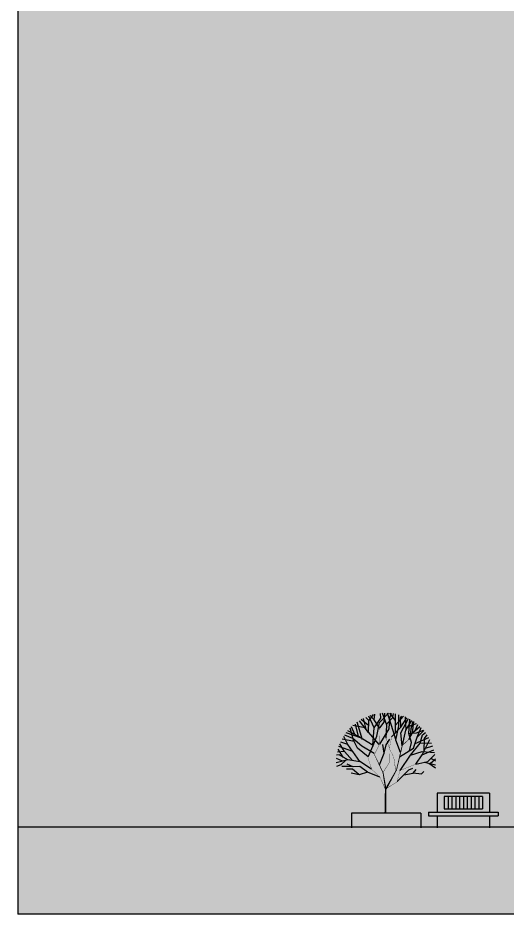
# Model space of a CAD drawing. Header units: millimetres. Extents: x 935 to 1399, y 512 to 900.
# Drawn here: x 988.51 to 1002.57, y 645.74 to 671.49 of the extents above; entities that cross this region are included whole.
import ezdxf

# ---------------------------------------------------------------- set-up
doc = ezdxf.new("R2010")
doc.units = ezdxf.units.MM
doc.layers.add('P5', color=5, linetype='Continuous')
doc.layers.add('VEGET', color=64, linetype='Continuous')

# ---------------------------------------------------------------- blocks, each defined once
blk = doc.blocks.new('ARV-2')
for points in [[(-0.801, 3.327), (-0.531, 3.979), (-0.696, 4.759), (-0.696, 5.359)], [(-0.54, 4.019), (-0.306, 4.774), (-0.081, 5.448)], [(-0.514, 4.373), (-0.53, 5.398)], [(-0.524, 5.045), (-0.216, 5.434)], [(-0.03, 4.847), (-0.381, 5.209), (-0.411, 5.419)], [(0.324, 3.769), (-0.186, 4.594), (-0.216, 5.194), (-0.306, 5.434)], [(0.683, 3.694), (0.489, 4.204), (0.339, 4.939), (-0.141, 5.434)], [(-0.021, 4.084), (-0.051, 4.789), (0.189, 5.434)], [(0.324, 4.654), (0.084, 4.954), (0.054, 5.434)], [(0.624, 4.654), (0.279, 5.179), (0.295, 5.432)], [(0.329, 4.619), (0.624, 5.074), (0.592, 5.382)], [(0.924, 5.029), (0.669, 5.363)], [(-1.208, 4.719), (-1.665, 4.876)], [(-1.446, 4.384), (-1.521, 4.999)], [(-1.335, 4.178), (-1.371, 4.609), (-1.475, 5.012)], [(-0.905, 3.722), (-1.086, 4.519), (-1.412, 5.052)], [(-1.286, 3.417), (-1.386, 3.859), (-1.238, 4.34), (-1.304, 5.115)], [(-0.886, 3.685), (-0.816, 4.384), (-1.231, 5.154)], [(-0.816, 4.684), (-1.14, 5.198)], [(-1.096, 4.535), (-1.055, 5.236)], [(-0.52, 4.79), (-0.959, 5.275)], [(-0.306, 4.159), (-0.816, 4.684), (-0.801, 5.194), (-0.861, 5.284)], [(0.354, 3.754), (0.939, 4.414), (0.924, 5.044), (1.089, 5.209)], [(0.624, 5.074), (0.847, 5.31)], [(0.698, 3.706), (0.624, 4.654), (0.923, 5.283)], [(0.954, 3.079), (0.683, 3.694), (1.479, 4.189), (1.644, 4.849)], [(0.93, 4.775), (1.329, 5.094)], [(0.932, 4.407), (1.423, 5.037)], [(1.059, 4.57), (1.212, 5.157)], [(1.253, 4.007), (1.546, 4.955)], [(-1.341, 3.169), (-1.851, 3.814), (-1.986, 4.279), (-2.138, 4.397)], [(-0.744, 3.083), (-1.491, 3.544), (-1.686, 4.144), (-2.049, 4.507)], [(-1.238, 4.34), (-1.656, 4.384), (-2.029, 4.53)], [(-1.694, 4.152), (-1.905, 4.663)], [(-1.251, 4.024), (-1.446, 4.384), (-1.836, 4.714)], [(-1.592, 4.507), (-1.724, 4.828)], [(1.121, 4.649), (1.775, 4.773)], [(1.373, 4.104), (2.136, 4.383)], [(1.479, 4.189), (2.05, 4.491)], [(1.675, 4.293), (1.847, 4.707)], [(1.723, 3.923), (1.922, 4.633)], [(-1.962, 3.187), (-2.377, 4.025)], [(-1.578, 3.811), (-2.314, 4.137)], [(-2.073, 3.411), (-2.091, 4.069), (-2.234, 4.264)], [(0.084, 3.274), (-0.021, 3.739), (-0.216, 4.039)], [(0.639, 3.259), (1.299, 3.664), (1.779, 4.069), (2.214, 4.249)], [(0.954, 3.079), (1.524, 3.544), (1.704, 3.919), (2.355, 4.043)], [(1.793, 3.384), (2.049, 3.754), (2.438, 3.874)], [(2.049, 3.754), (2.273, 4.183)], [(-1.625, 2.692), (-1.956, 3.184), (-2.601, 3.454)], [(-2.145, 3.555), (-2.532, 3.676)], [(-1.857, 3.832), (-2.47, 3.831)], [(0.336, 2.646), (0.084, 3.274), (0.159, 3.754)], [(0.774, 2.419), (1.404, 2.824), (1.779, 3.379), (2.544, 3.649)], [(2.229, 3.379), (2.477, 3.785)], [(2.303, 3.069), (2.577, 3.496)], [(-2.444, 2.997), (-2.689, 2.869)], [(-2.389, 2.724), (-2.683, 2.976)], [(-1.625, 2.692), (-2.271, 2.824), (-2.655, 3.208)], [(-0.767, 2.349), (-1.341, 3.169), (-1.956, 3.364), (-2.632, 3.326)], [(1.404, 2.809), (2.049, 2.929), (2.514, 3.184), (2.664, 3.169)], [(1.797, 2.883), (2.229, 3.379), (2.618, 3.331)], [(2.049, 2.929), (2.679, 2.764)], [(2.34, 2.853), (2.668, 3.003)], [(-2.093, 2.788), (-2.689, 2.659)], [(-2.318, 2.739), (-2.678, 2.494)], [(-0.984, 2.122), (-1.236, 2.389), (-1.461, 2.479)], [(0.997, 2.25), (1.404, 2.569), (1.764, 2.539), (2.094, 2.689)], [(1.806, 2.559), (2.379, 2.554)], [(2.186, 2.893), (2.439, 2.644), (2.67, 2.554)], [(-1.483, 2.217), (-1.926, 2.164), (-2.046, 2.299)], [(-0.61, 1.744), (-0.966, 2.119), (-1.476, 2.209), (-1.641, 2.404)], [(0.321, 1.994), (0.984, 2.254), (1.434, 2.119), (1.869, 2.209)], [(1.451, 2.123), (1.809, 2.419), (2.124, 2.419)]]:
    blk.add_lwpolyline(points)
for points in [[(0.624, 3.199, 0.0225, 0.012, 0), (0.339, 3.769, 0.012, 0.012, 0), (0.354, 4.504, 0.012, 0.012, 0), (0.325, 4.643, 0.012, 0.012, 0)], [(-0.006, 1.354, 0.09, 0.045, 0), (-0.576, 2.374, 0.045, 0.045, 0), (-0.891, 3.709, 0.045, 0.015, 0), (-1.266, 4.039, 0.015, 0.015, 0)], [(-0.531, 2.344, 0.0225, 0.012, 0), (-0.426, 3.079, 0.012, 0.012, 0), (-0.231, 3.439, 0.012, 0.012, 0), (-0.021, 4.084, 0.012, 0.012, 0)], [(0.161, 2.224, 0.0225, 0.012, 0), (-0.201, 2.794, 0.012, 0.012, 0), (-0.186, 3.529, 0.012, 0.012, 0), (-0.321, 4.174, 0.012, 0.012, 0)], [(0.021, 0.039, 0.105, 0.0725, 0), (0.013, 1.404, 0.0725, 0.0478, 0), (0.15, 2.227, 0.0478, 0.0225, 0), (0.619, 3.212, 0.0225, 0.0225, 0)], [(0.039, 1.354, 0.0225, 0.012, 0), (0.324, 1.999, 0.012, 0.012, 0), (0.759, 2.404, 0.012, 0.012, 0), (0.969, 3.049, 0.012, 0.012, 0)], [(-0.051, 1.384, 0.0225, 0.012, 0), (-0.606, 1.729, 0.012, 0.012, 0), (-0.756, 2.344, 0.012, 0.012, 0), (-1.656, 2.704, 0.012, 0.012, 0)]]:
    blk.add_lwpolyline(points, format="xyseb")

msp = doc.modelspace()

# ---------------------------------------------------------------- hatches: boundary and pattern name
for color, points in [(254, [(1025.32554, 690.0813), (988.50851, 690.0813), (988.50851, 648.23756), (1002.82554, 648.23756), (1002.82554, 681.88756), (1007.85284, 681.88756), (1007.85284, 683.58756), (1018.82554, 683.58756), (1018.82554, 681.88756), (1018.82554, 648.23756), (1025.32554, 648.23756)]), (253, [(1025.32554, 648.23756), (1018.82554, 648.23756), (1002.82554, 648.23756), (988.50851, 648.23756), (988.50851, 645.73756), (1025.32554, 645.73756)])]:
    msp.add_hatch(color=color).paths.add_polyline_path(points)

# ---------------------------------------------------------------- linework, layer by layer
at = {"color": 254}
for p in [(988.50851, 690.0813), (1025.32554, 645.73756)]:
    msp.add_line(p, (988.50851, 645.73756), dxfattribs=at)
at = {"color": 6}
msp.add_line((1002.82554, 648.23756), (988.50851, 648.23756), dxfattribs=at)
at = {"layer": 'P5'}
for p, q in [((1000.56212, 649.21228), (1000.56212, 648.66228)), ((1002.06212, 649.21228), (1000.56212, 649.21228)), ((1002.06212, 649.21228), (1002.06212, 648.66228)), ((1001.86212, 649.11228), (1000.76212, 649.11228)), ((1000.76212, 649.11228), (1000.76212, 648.76228)), ((1000.87212, 649.11228), (1000.87212, 648.76228)), ((1000.98212, 649.11228), (1000.98212, 648.76228)), ((1001.09212, 649.11228), (1001.09212, 648.76228)), ((1001.20212, 649.11228), (1001.20212, 648.76228)), ((1001.31212, 649.11228), (1001.31212, 648.76228)), ((1001.42212, 649.11228), (1001.42212, 648.76228)), ((1001.53212, 649.11228), (1001.53212, 648.76228)), ((1001.64212, 649.11228), (1001.64212, 648.76228)), ((1001.75212, 649.11228), (1001.75212, 648.76228)), ((1001.86212, 649.11228), (1001.86212, 648.76228)), ((998.09441, 648.63526), (998.09441, 648.21228)), ((1000.09441, 648.63526), (998.09441, 648.63526)), ((1000.09441, 648.63526), (1000.09441, 648.21228)), ((1000.31212, 648.66228), (1000.31212, 648.56228)), ((1000.31212, 648.66228), (1002.31212, 648.66228)), ((1000.76212, 648.76228), (1001.86212, 648.76228)), ((1002.31212, 648.66228), (1002.31212, 648.56228)), ((1000.31212, 648.56228), (1002.31212, 648.56228)), ((1000.56212, 648.56228), (1000.56212, 648.21228)), ((1002.06212, 648.56228), (1002.06212, 648.21228))]:
    msp.add_line(p, q, dxfattribs=at)

# ---------------------------------------------------------------- block references
at = {"layer": 'VEGET', "linetype": 'Continuous', "xscale": -0.5319999999999254, "yscale": 0.5320000000000391, "zscale": 0.532}
msp.add_blockref('ARV-2', (999.08388, 648.61476), dxfattribs=at)

doc.saveas('drawing.dxf')
